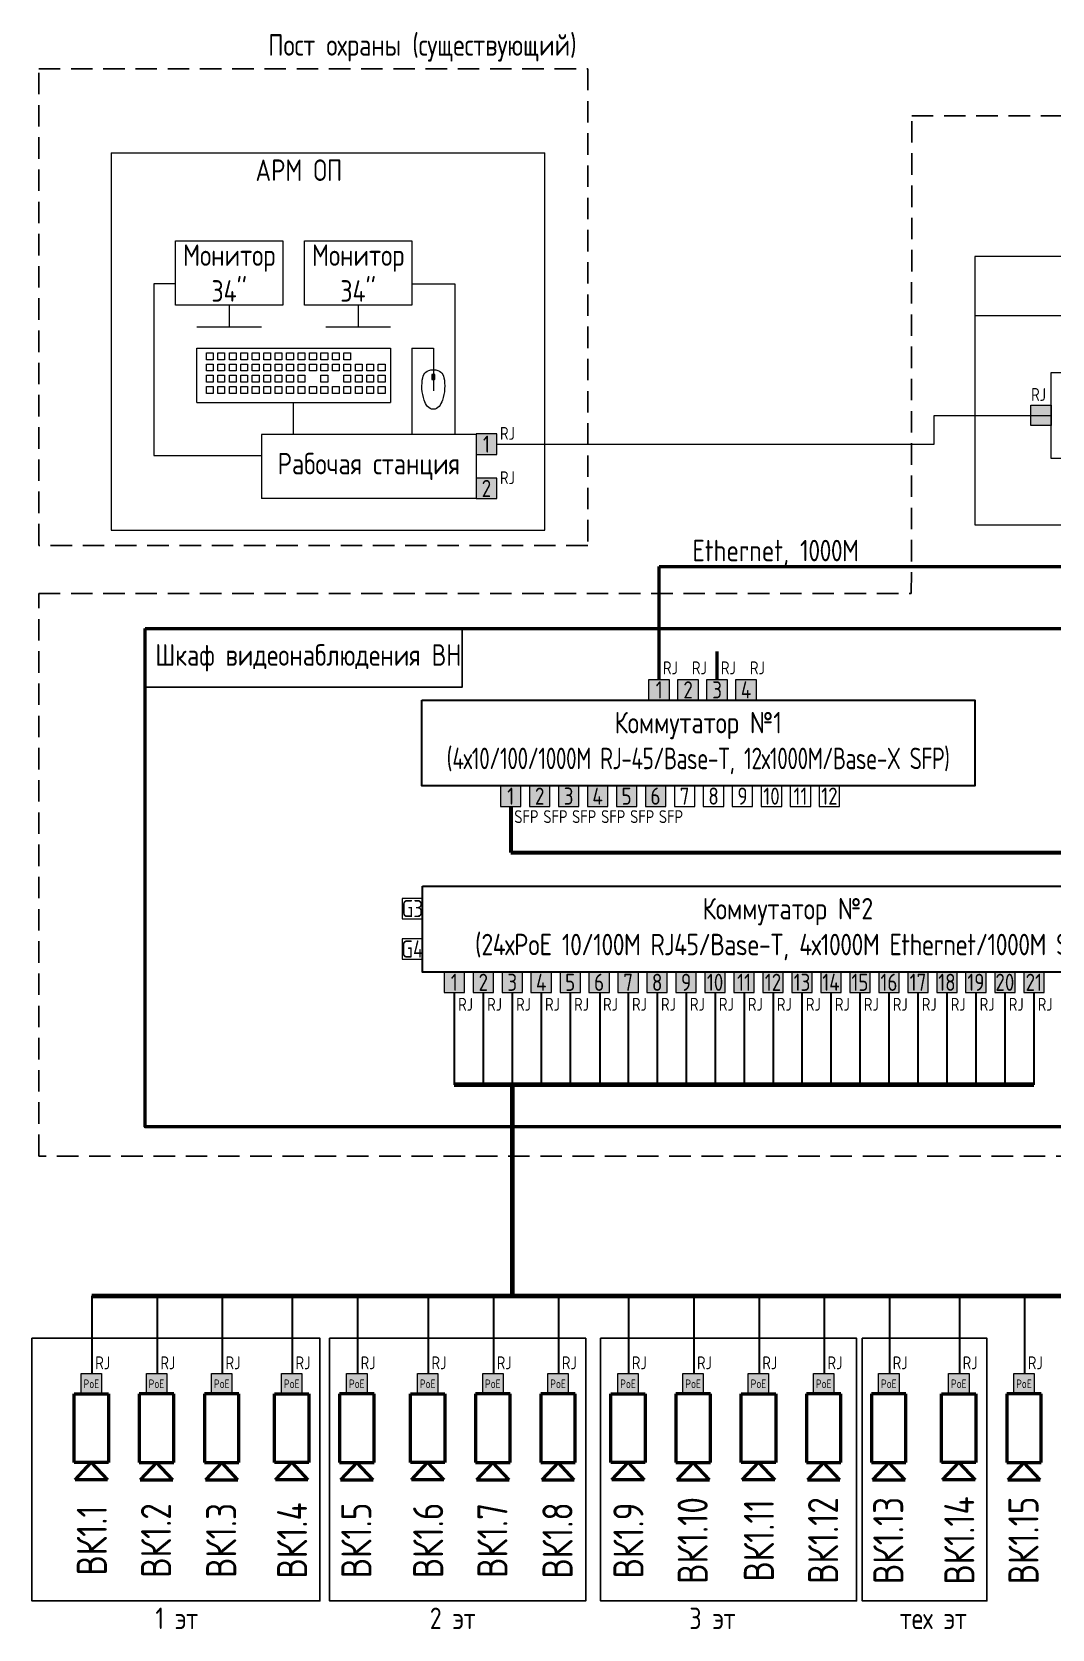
# Model space of a CAD drawing. Header units: millimetres. Extents: x -174154 to -170572, y -111302 to -109817.
# Drawn here: x -170931 to -170812.3, y -110002.4 to -109816.5 of the extents above; entities that cross this region are included whole.
import ezdxf

# ---------------------------------------------------------------- set-up
doc = ezdxf.new("R2010")
doc.units = ezdxf.units.MM
doc.linetypes.add('DASHED2', pattern=[0.375, 0.25, -0.125])
doc.layers.get('Defpoints').update_dxf_attribs({"color": 70})
doc.layers.add('PDF _ПС', color=1, linetype='Continuous')
doc.layers.add('ЩСН', color=7, linetype='Continuous')
doc.styles.add('GOST - A', font='GOST_A.TTF')
doc.styles.add('Gost A 2.5', font='GOST_A.TTF', dxfattribs={"height": 2.5})
doc.styles.add('GOST type A', font='GOST_A.TTF')

# ---------------------------------------------------------------- blocks, each defined once
blk = doc.blocks.new('A$C36023687')
at = {"lineweight": 50}
for p, q in [((8, 2), (0, 2)), ((0, 2), (0, -2)), ((8, -2), (8, 2)), ((10, 1.89), (8, 0)), ((10, -1.89), (10, 1.89)), ((8, 0), (10, -1.89)), ((0, -2), (8, -2))]:
    blk.add_line(p, q, dxfattribs=at)

msp = doc.modelspace()

# ---------------------------------------------------------------- hatches: boundary and pattern name
at = {"layer": 'ЩСН', "lineweight": 0}
h = msp.add_hatch(color=256, dxfattribs=at)
edge = h.paths.add_edge_path()
edge.add_spline(control_points=[(-170884.13, -109856.45), (-170884.13, -109856.58), (-170884.14, -109856.72), (-170884.14, -109856.85), (-170884.14, -109856.85), (-170884.14, -109856.87), (-170884.14, -109856.89), (-170884.14, -109856.9), (-170884.14, -109856.9), (-170884.15, -109856.91), (-170884.16, -109856.93), (-170884.17, -109856.93), (-170884.17, -109856.93), (-170884.17, -109856.94), (-170884.18, -109856.94), (-170884.18, -109856.94)], knot_values=[0, 0, 0, 0, 0.0625, 0.0625, 0.0625, 0.0626, 0.125, 0.125, 0.125, 0.1251, 0.1875, 0.1875, 0.1875, 0.1876, 1, 1, 1, 1], degree=3, periodic=0)
edge.add_line((-170884.18, -109856.94), (-170884.21, -109856.94))
edge.add_line((-170884.21, -109856.94), (-170884.26, -109856.94))
edge.add_line((-170884.26, -109856.94), (-170884.36, -109856.94))
edge.add_spline(control_points=[(-170884.36, -109856.94), (-170884.39, -109856.94), (-170884.42, -109856.92), (-170884.42, -109856.89), (-170884.42, -109856.89), (-170884.42, -109856.75), (-170884.41, -109856.62), (-170884.41, -109856.48), (-170884.41, -109856.48), (-170884.41, -109856.46), (-170884.41, -109856.45), (-170884.41, -109856.43), (-170884.41, -109856.43), (-170884.4, -109856.42), (-170884.39, -109856.41), (-170884.38, -109856.4), (-170884.38, -109856.4), (-170884.38, -109856.4), (-170884.37, -109856.39), (-170884.36, -109856.39)], knot_values=[0, 0, 0, 0, 0.05, 0.05, 0.05, 0.0501, 0.1, 0.1, 0.1, 0.1001, 0.15, 0.15, 0.15, 0.1501, 0.2, 0.2, 0.2, 0.2001, 1, 1, 1, 1], degree=3, periodic=0)
edge.add_line((-170884.36, -109856.39), (-170884.34, -109856.39))
edge.add_spline(control_points=[(-170884.34, -109856.39), (-170884.32, -109856.39), (-170884.31, -109856.39), (-170884.29, -109856.39)], knot_values=[0, 0, 0, 0, 1, 1, 1, 1], degree=3, periodic=0)
edge.add_line((-170884.29, -109856.39), (-170884.19, -109856.39))
edge.add_spline(control_points=[(-170884.19, -109856.39), (-170884.15, -109856.38), (-170884.13, -109856.42), (-170884.13, -109856.45)], knot_values=[0, 0, 0, 0, 1, 1, 1, 1], degree=3, periodic=0)
edge = h.paths.add_edge_path()
edge.add_spline(control_points=[(-170884.12, -109856.45), (-170884.12, -109856.41), (-170884.15, -109856.38), (-170884.19, -109856.38)], knot_values=[0, 0, 0, 0, 1, 1, 1, 1], degree=3, periodic=0)
edge.add_line((-170884.19, -109856.38), (-170884.29, -109856.37))
edge.add_spline(control_points=[(-170884.29, -109856.37), (-170884.31, -109856.37), (-170884.32, -109856.37), (-170884.34, -109856.37), (-170884.34, -109856.37), (-170884.35, -109856.37), (-170884.36, -109856.37), (-170884.37, -109856.37), (-170884.37, -109856.37), (-170884.38, -109856.37), (-170884.39, -109856.37), (-170884.4, -109856.38), (-170884.4, -109856.38), (-170884.41, -109856.39), (-170884.42, -109856.41), (-170884.43, -109856.43), (-170884.43, -109856.43), (-170884.43, -109856.45), (-170884.43, -109856.46), (-170884.43, -109856.48), (-170884.43, -109856.48), (-170884.43, -109856.62), (-170884.42, -109856.75), (-170884.43, -109856.89), (-170884.43, -109856.89), (-170884.43, -109856.9), (-170884.43, -109856.93), (-170884.41, -109856.94), (-170884.41, -109856.94), (-170884.4, -109856.96), (-170884.38, -109856.96), (-170884.36, -109856.96)], knot_values=[0, 0, 0, 0, 0.03125, 0.03125, 0.03125, 0.03135, 0.0625, 0.0625, 0.0625, 0.0626, 0.09375, 0.09375, 0.09375, 0.09385, 0.125, 0.125, 0.125, 0.1251, 0.15625, 0.15625, 0.15625, 0.15635, 0.1875, 0.1875, 0.1875, 0.1876, 0.21875, 0.21875, 0.21875, 0.21885, 1, 1, 1, 1], degree=3, periodic=0)
edge.add_line((-170884.36, -109856.96), (-170884.26, -109856.97))
edge.add_line((-170884.26, -109856.97), (-170884.21, -109856.97))
edge.add_line((-170884.21, -109856.97), (-170884.18, -109856.97))
edge.add_spline(control_points=[(-170884.18, -109856.97), (-170884.17, -109856.97), (-170884.16, -109856.96), (-170884.15, -109856.96), (-170884.15, -109856.96), (-170884.13, -109856.95), (-170884.12, -109856.93), (-170884.12, -109856.91), (-170884.12, -109856.91), (-170884.11, -109856.89), (-170884.12, -109856.87), (-170884.12, -109856.86), (-170884.12, -109856.86), (-170884.11, -109856.72), (-170884.13, -109856.58), (-170884.12, -109856.45)], knot_values=[0, 0, 0, 0, 0.0625, 0.0625, 0.0625, 0.0626, 0.125, 0.125, 0.125, 0.1251, 0.1875, 0.1875, 0.1875, 0.1876, 1, 1, 1, 1], degree=3, periodic=0)
msp.add_hatch(color=3, dxfattribs=at).paths.add_polyline_path([(-170812.38, -109862.34), (-170814.75, -109862.34), (-170814.75, -109859.97), (-170812.38, -109859.97)])
at = {"layer": 'ЩСН', "linetype": 'Continuous', "lineweight": 0}
for points in [[(-170876.9, -109863.31), (-170879.27, -109863.31), (-170879.27, -109865.68), (-170876.9, -109865.68)], [(-170876.9, -109868.46), (-170879.27, -109868.46), (-170879.27, -109870.83), (-170876.9, -109870.83)]]:
    msp.add_hatch(color=3, dxfattribs=at).paths.add_polyline_path(points)
at = {"layer": 'ЩСН', "linetype": 'Continuous', "lineweight": 20}
for points in [[(-170856.82, -109894.28), (-170859.19, -109894.28), (-170859.19, -109891.9), (-170856.82, -109891.9)], [(-170853.45, -109894.28), (-170855.82, -109894.28), (-170855.82, -109891.9), (-170853.45, -109891.9)], [(-170850.07, -109894.28), (-170852.45, -109894.28), (-170852.45, -109891.9), (-170850.07, -109891.9)], [(-170846.7, -109894.28), (-170849.07, -109894.28), (-170849.07, -109891.9), (-170846.7, -109891.9)], [(-170880.65, -109925.94), (-170883.02, -109925.94), (-170883.02, -109928.31), (-170880.65, -109928.31)], [(-170877.28, -109925.94), (-170879.65, -109925.94), (-170879.65, -109928.31), (-170877.28, -109928.31)], [(-170873.91, -109925.94), (-170876.28, -109925.94), (-170876.28, -109928.31), (-170873.91, -109928.31)], [(-170870.53, -109925.94), (-170872.91, -109925.94), (-170872.91, -109928.31), (-170870.53, -109928.31)], [(-170867.16, -109925.94), (-170869.53, -109925.94), (-170869.53, -109928.31), (-170867.16, -109928.31)], [(-170863.79, -109925.94), (-170866.16, -109925.94), (-170866.16, -109928.31), (-170863.79, -109928.31)], [(-170860.42, -109925.94), (-170862.79, -109925.94), (-170862.79, -109928.31), (-170860.42, -109928.31)], [(-170857.05, -109925.94), (-170859.42, -109925.94), (-170859.42, -109928.31), (-170857.05, -109928.31)], [(-170853.68, -109925.94), (-170856.05, -109925.94), (-170856.05, -109928.31), (-170853.68, -109928.31)], [(-170850.31, -109925.94), (-170852.68, -109925.94), (-170852.68, -109928.31), (-170850.31, -109928.31)], [(-170846.94, -109925.94), (-170849.31, -109925.94), (-170849.31, -109928.31), (-170846.94, -109928.31)], [(-170843.56, -109925.94), (-170845.94, -109925.94), (-170845.94, -109928.31), (-170843.56, -109928.31)], [(-170840.19, -109925.94), (-170842.56, -109925.94), (-170842.56, -109928.31), (-170840.19, -109928.31)], [(-170836.82, -109925.94), (-170839.19, -109925.94), (-170839.19, -109928.31), (-170836.82, -109928.31)], [(-170833.45, -109925.94), (-170835.82, -109925.94), (-170835.82, -109928.31), (-170833.45, -109928.31)], [(-170830.08, -109925.94), (-170832.45, -109925.94), (-170832.45, -109928.31), (-170830.08, -109928.31)], [(-170826.71, -109925.94), (-170829.08, -109925.94), (-170829.08, -109928.31), (-170826.71, -109928.31)], [(-170823.34, -109925.94), (-170825.71, -109925.94), (-170825.71, -109928.31), (-170823.34, -109928.31)], [(-170819.96, -109925.94), (-170822.34, -109925.94), (-170822.34, -109928.31), (-170819.96, -109928.31)], [(-170816.59, -109925.94), (-170818.96, -109925.94), (-170818.96, -109928.31), (-170816.59, -109928.31)], [(-170813.22, -109925.94), (-170815.59, -109925.94), (-170815.59, -109928.31), (-170813.22, -109928.31)], [(-170922.87, -109975.04), (-170925.24, -109975.04), (-170925.24, -109972.67), (-170922.87, -109972.67)], [(-170915.29, -109975.04), (-170917.66, -109975.04), (-170917.66, -109972.67), (-170915.29, -109972.67)], [(-170907.71, -109975.04), (-170910.08, -109975.04), (-170910.08, -109972.67), (-170907.71, -109972.67)], [(-170899.57, -109975.04), (-170901.94, -109975.04), (-170901.94, -109972.67), (-170899.57, -109972.67)], [(-170891.98, -109975.04), (-170894.36, -109975.04), (-170894.36, -109972.67), (-170891.98, -109972.67)], [(-170883.74, -109975.04), (-170886.12, -109975.04), (-170886.12, -109972.67), (-170883.74, -109972.67)], [(-170876.16, -109975.04), (-170878.53, -109975.04), (-170878.53, -109972.67), (-170876.16, -109972.67)], [(-170868.58, -109975.04), (-170870.95, -109975.04), (-170870.95, -109972.67), (-170868.58, -109972.67)], [(-170860.44, -109975.04), (-170862.81, -109975.04), (-170862.81, -109972.67), (-170860.44, -109972.67)], [(-170852.86, -109975.04), (-170855.23, -109975.04), (-170855.23, -109972.67), (-170852.86, -109972.67)], [(-170845.26, -109975.04), (-170847.63, -109975.04), (-170847.63, -109972.67), (-170845.26, -109972.67)], [(-170837.68, -109975.04), (-170840.05, -109975.04), (-170840.05, -109972.67), (-170837.68, -109972.67)], [(-170830.09, -109975.04), (-170832.46, -109975.04), (-170832.46, -109972.67), (-170830.09, -109972.67)], [(-170821.95, -109975.04), (-170824.32, -109975.04), (-170824.32, -109972.67), (-170821.95, -109972.67)], [(-170814.37, -109975.04), (-170816.74, -109975.04), (-170816.74, -109972.67), (-170814.37, -109972.67)]]:
    msp.add_hatch(color=3, dxfattribs=at).paths.add_polyline_path(points)
at = {"layer": 'ЩСН', "linetype": 'Continuous', "lineweight": 20, "true_color": 0xff8000}
for points in [[(-170874.09, -109904.28), (-170876.46, -109904.28), (-170876.46, -109906.65), (-170874.09, -109906.65)], [(-170870.72, -109904.28), (-170873.09, -109904.28), (-170873.09, -109906.65), (-170870.72, -109906.65)], [(-170867.34, -109904.28), (-170869.72, -109904.28), (-170869.72, -109906.65), (-170867.34, -109906.65)], [(-170863.97, -109904.28), (-170866.34, -109904.28), (-170866.34, -109906.65), (-170863.97, -109906.65)], [(-170860.6, -109904.28), (-170862.97, -109904.28), (-170862.97, -109906.65), (-170860.6, -109906.65)], [(-170857.23, -109904.28), (-170859.6, -109904.28), (-170859.6, -109906.65), (-170857.23, -109906.65)]]:
    msp.add_hatch(color=30, dxfattribs=at).paths.add_polyline_path(points)

# ---------------------------------------------------------------- linework, layer by layer
at = {"layer": 'Defpoints', "ltscale": 20}
for points in [[(-170930.97, -109968.56), (-170897.46, -109968.56), (-170897.46, -109999.14), (-170930.97, -109999.14)], [(-170896.34, -109968.56), (-170866.54, -109968.56), (-170866.54, -109999.14), (-170896.34, -109999.14)], [(-170864.82, -109968.56), (-170835.02, -109968.56), (-170835.02, -109999.14), (-170864.82, -109999.14)], [(-170834.37, -109968.56), (-170819.86, -109968.56), (-170819.86, -109999.14), (-170834.37, -109999.14)]]:
    msp.add_lwpolyline(points, close=True, dxfattribs=at)
at = {"layer": 'PDF _ПС', "color": 5, "linetype": 'DASHED2', "lineweight": 25, "ltscale": 10}
for points in [[(-170930.17, -109820.81), (-170866.3, -109820.81), (-170866.3, -109876.27), (-170930.17, -109876.27)], [(-170828.6, -109826.28), (-170760.57, -109826.28), (-170760.57, -109947.35), (-170930.17, -109947.35), (-170930.17, -109881.89), (-170828.66, -109881.89)]]:
    msp.add_lwpolyline(points, close=True, dxfattribs=at)
at = {"layer": 'ЩСН', "linetype": 'ByBlock', "lineweight": 0}
for p, q in [((-170921.77, -109830.6), (-170921.77, -109874.49)), ((-170921.77, -109830.6), (-170871.31, -109830.6)), ((-170871.31, -109874.49), (-170871.31, -109830.6)), ((-170921.77, -109874.49), (-170871.31, -109874.49))]:
    msp.add_line(p, q, dxfattribs=at)
at = {"layer": 'ЩСН', "lineweight": 0}
for p, q in [((-170914.27, -109840.83), (-170901.77, -109840.83)), ((-170914.27, -109848.33), (-170914.27, -109840.83)), ((-170901.77, -109840.83), (-170901.77, -109848.33)), ((-170899.27, -109840.83), (-170886.77, -109840.83)), ((-170899.27, -109848.33), (-170899.27, -109840.83)), ((-170886.77, -109840.83), (-170886.77, -109848.33)), ((-170901.77, -109848.33), (-170914.27, -109848.33)), ((-170908.02, -109848.33), (-170908.02, -109850.83)), ((-170886.77, -109848.33), (-170899.27, -109848.33)), ((-170893.02, -109848.33), (-170893.02, -109850.83)), ((-170911.77, -109850.83), (-170904.27, -109850.83)), ((-170896.77, -109850.83), (-170889.27, -109850.83)), ((-170911.77, -109859.65), (-170911.77, -109853.33)), ((-170911.77, -109853.33), (-170889.27, -109853.33)), ((-170910.67, -109853.87), (-170909.88, -109853.87)), ((-170910.67, -109854.66), (-170910.67, -109853.87)), ((-170909.88, -109854.66), (-170910.67, -109854.66)), ((-170910.67, -109855.17), (-170909.88, -109855.17)), ((-170910.67, -109855.96), (-170910.67, -109855.17)), ((-170909.88, -109853.87), (-170909.88, -109854.66)), ((-170909.88, -109855.17), (-170909.88, -109855.96)), ((-170909.34, -109853.87), (-170908.55, -109853.87)), ((-170909.34, -109854.66), (-170909.34, -109853.87)), ((-170908.55, -109854.66), (-170909.34, -109854.66)), ((-170909.34, -109855.17), (-170908.55, -109855.17)), ((-170909.34, -109855.96), (-170909.34, -109855.17)), ((-170908.55, -109853.87), (-170908.55, -109854.66)), ((-170908.55, -109855.17), (-170908.55, -109855.96)), ((-170908, -109853.87), (-170907.21, -109853.87)), ((-170908, -109854.66), (-170908, -109853.87)), ((-170907.21, -109854.66), (-170908, -109854.66)), ((-170908, -109855.17), (-170907.21, -109855.17)), ((-170908, -109855.96), (-170908, -109855.17)), ((-170907.21, -109853.87), (-170907.21, -109854.66)), ((-170907.21, -109855.17), (-170907.21, -109855.96)), ((-170906.67, -109853.87), (-170905.88, -109853.87)), ((-170906.67, -109854.66), (-170906.67, -109853.87)), ((-170905.88, -109854.66), (-170906.67, -109854.66)), ((-170906.67, -109855.17), (-170905.88, -109855.17)), ((-170906.67, -109855.96), (-170906.67, -109855.17)), ((-170905.88, -109853.87), (-170905.88, -109854.66)), ((-170905.88, -109855.17), (-170905.88, -109855.96)), ((-170905.34, -109853.87), (-170904.55, -109853.87)), ((-170905.34, -109854.66), (-170905.34, -109853.87)), ((-170904.55, -109854.66), (-170905.34, -109854.66)), ((-170905.34, -109855.17), (-170904.55, -109855.17)), ((-170905.34, -109855.96), (-170905.34, -109855.17)), ((-170904.55, -109853.87), (-170904.55, -109854.66)), ((-170904.55, -109855.17), (-170904.55, -109855.96)), ((-170904, -109853.87), (-170903.21, -109853.87)), ((-170904, -109854.66), (-170904, -109853.87)), ((-170903.21, -109854.66), (-170904, -109854.66)), ((-170904, -109855.17), (-170903.21, -109855.17)), ((-170904, -109855.96), (-170904, -109855.17)), ((-170903.21, -109853.87), (-170903.21, -109854.66)), ((-170903.21, -109855.17), (-170903.21, -109855.96)), ((-170902.67, -109853.87), (-170901.88, -109853.87)), ((-170902.67, -109854.66), (-170902.67, -109853.87)), ((-170901.88, -109854.66), (-170902.67, -109854.66)), ((-170902.67, -109855.17), (-170901.88, -109855.17)), ((-170902.67, -109855.96), (-170902.67, -109855.17)), ((-170901.88, -109853.87), (-170901.88, -109854.66)), ((-170901.88, -109855.17), (-170901.88, -109855.96)), ((-170901.34, -109853.87), (-170900.55, -109853.87)), ((-170901.34, -109854.66), (-170901.34, -109853.87)), ((-170900.55, -109854.66), (-170901.34, -109854.66)), ((-170901.34, -109855.17), (-170900.55, -109855.17)), ((-170901.34, -109855.96), (-170901.34, -109855.17)), ((-170900.55, -109853.87), (-170900.55, -109854.66)), ((-170900.55, -109855.17), (-170900.55, -109855.96)), ((-170900.01, -109853.87), (-170899.22, -109853.87)), ((-170900.01, -109854.66), (-170900.01, -109853.87)), ((-170899.22, -109854.66), (-170900.01, -109854.66)), ((-170900.01, -109855.17), (-170899.22, -109855.17)), ((-170900.01, -109855.96), (-170900.01, -109855.17)), ((-170899.22, -109853.87), (-170899.22, -109854.66)), ((-170899.22, -109855.17), (-170899.22, -109855.96)), ((-170898.67, -109853.87), (-170897.88, -109853.87)), ((-170898.67, -109854.66), (-170898.67, -109853.87)), ((-170897.88, -109854.66), (-170898.67, -109854.66)), ((-170898.67, -109855.17), (-170897.88, -109855.17)), ((-170898.67, -109855.96), (-170898.67, -109855.17)), ((-170897.88, -109853.87), (-170897.88, -109854.66)), ((-170897.88, -109855.17), (-170897.88, -109855.96)), ((-170897.34, -109853.87), (-170896.55, -109853.87)), ((-170897.34, -109854.66), (-170897.34, -109853.87)), ((-170896.55, -109854.66), (-170897.34, -109854.66)), ((-170897.34, -109855.17), (-170896.55, -109855.17)), ((-170897.34, -109855.96), (-170897.34, -109855.17)), ((-170896.55, -109853.87), (-170896.55, -109854.66)), ((-170896.55, -109855.17), (-170896.55, -109855.96)), ((-170896.01, -109853.87), (-170895.22, -109853.87)), ((-170896.01, -109854.66), (-170896.01, -109853.87)), ((-170895.22, -109854.66), (-170896.01, -109854.66)), ((-170896.01, -109855.17), (-170895.22, -109855.17)), ((-170896.01, -109855.96), (-170896.01, -109855.17)), ((-170895.22, -109853.87), (-170895.22, -109854.66)), ((-170895.22, -109855.17), (-170895.22, -109855.96)), ((-170894.68, -109853.87), (-170893.89, -109853.87)), ((-170894.68, -109854.66), (-170894.68, -109853.87)), ((-170893.89, -109854.66), (-170894.68, -109854.66)), ((-170894.68, -109855.17), (-170893.89, -109855.17)), ((-170894.68, -109855.96), (-170894.68, -109855.17)), ((-170893.89, -109853.87), (-170893.89, -109854.66)), ((-170893.89, -109855.17), (-170893.89, -109855.96)), ((-170893.34, -109855.17), (-170892.55, -109855.17)), ((-170893.34, -109855.96), (-170893.34, -109855.17)), ((-170892.55, -109855.17), (-170892.55, -109855.96)), ((-170892.01, -109855.17), (-170891.22, -109855.17)), ((-170892.01, -109855.96), (-170892.01, -109855.17)), ((-170891.22, -109855.17), (-170891.22, -109855.96)), ((-170890.68, -109855.17), (-170889.89, -109855.17)), ((-170890.68, -109855.96), (-170890.68, -109855.17)), ((-170889.89, -109855.17), (-170889.89, -109855.96)), ((-170889.27, -109853.33), (-170889.27, -109859.65)), ((-170909.88, -109855.96), (-170910.67, -109855.96)), ((-170910.67, -109856.48), (-170909.88, -109856.48)), ((-170910.67, -109857.27), (-170910.67, -109856.48)), ((-170909.88, -109856.48), (-170909.88, -109857.27)), ((-170908.55, -109855.96), (-170909.34, -109855.96)), ((-170909.34, -109856.48), (-170908.55, -109856.48)), ((-170909.34, -109857.27), (-170909.34, -109856.48)), ((-170908.55, -109856.48), (-170908.55, -109857.27)), ((-170907.21, -109855.96), (-170908, -109855.96)), ((-170908, -109856.48), (-170907.21, -109856.48)), ((-170908, -109857.27), (-170908, -109856.48)), ((-170907.21, -109856.48), (-170907.21, -109857.27)), ((-170905.88, -109855.96), (-170906.67, -109855.96)), ((-170906.67, -109856.48), (-170905.88, -109856.48)), ((-170906.67, -109857.27), (-170906.67, -109856.48)), ((-170905.88, -109856.48), (-170905.88, -109857.27)), ((-170904.55, -109855.96), (-170905.34, -109855.96)), ((-170905.34, -109856.48), (-170904.55, -109856.48)), ((-170905.34, -109857.27), (-170905.34, -109856.48)), ((-170904.55, -109856.48), (-170904.55, -109857.27)), ((-170903.21, -109855.96), (-170904, -109855.96)), ((-170904, -109856.48), (-170903.21, -109856.48)), ((-170904, -109857.27), (-170904, -109856.48)), ((-170903.21, -109856.48), (-170903.21, -109857.27)), ((-170901.88, -109855.96), (-170902.67, -109855.96)), ((-170902.67, -109856.48), (-170901.88, -109856.48)), ((-170902.67, -109857.27), (-170902.67, -109856.48)), ((-170901.88, -109856.48), (-170901.88, -109857.27)), ((-170900.55, -109855.96), (-170901.34, -109855.96)), ((-170901.34, -109856.48), (-170900.55, -109856.48)), ((-170901.34, -109857.27), (-170901.34, -109856.48)), ((-170900.55, -109856.48), (-170900.55, -109857.27)), ((-170899.22, -109855.96), (-170900.01, -109855.96)), ((-170900.01, -109856.48), (-170899.22, -109856.48)), ((-170900.01, -109857.27), (-170900.01, -109856.48)), ((-170899.22, -109856.48), (-170899.22, -109857.27)), ((-170897.88, -109855.96), (-170898.67, -109855.96)), ((-170896.55, -109855.96), (-170897.34, -109855.96)), ((-170897.34, -109856.48), (-170896.55, -109856.48)), ((-170897.34, -109857.27), (-170897.34, -109856.48)), ((-170896.55, -109856.48), (-170896.55, -109857.27)), ((-170895.22, -109855.96), (-170896.01, -109855.96)), ((-170893.89, -109855.96), (-170894.68, -109855.96)), ((-170894.68, -109856.48), (-170893.89, -109856.48)), ((-170894.68, -109857.27), (-170894.68, -109856.48)), ((-170893.89, -109856.48), (-170893.89, -109857.27)), ((-170892.55, -109855.96), (-170893.34, -109855.96)), ((-170893.34, -109856.48), (-170892.55, -109856.48)), ((-170893.34, -109857.27), (-170893.34, -109856.48)), ((-170892.55, -109856.48), (-170892.55, -109857.27)), ((-170891.22, -109855.96), (-170892.01, -109855.96)), ((-170892.01, -109856.48), (-170891.22, -109856.48)), ((-170892.01, -109857.27), (-170892.01, -109856.48)), ((-170891.22, -109856.48), (-170891.22, -109857.27)), ((-170889.89, -109855.96), (-170890.68, -109855.96)), ((-170890.68, -109856.48), (-170889.89, -109856.48)), ((-170890.68, -109857.27), (-170890.68, -109856.48)), ((-170889.89, -109856.48), (-170889.89, -109857.27)), ((-170884.45, -109856.45), (-170884.46, -109856.9)), ((-170884.39, -109856.97), (-170884.29, -109856.97)), ((-170884.16, -109856.38), (-170884.38, -109856.38)), ((-170884.34, -109856.95), (-170884.34, -109856.38)), ((-170884.29, -109856.97), (-170884.17, -109856.97)), ((-170884.27, -109855.83), (-170884.27, -109858.3)), ((-170884.2, -109856.95), (-170884.2, -109856.38)), ((-170884.1, -109856.91), (-170884.09, -109856.45)), ((-170909.88, -109857.27), (-170910.67, -109857.27)), ((-170910.67, -109857.79), (-170909.88, -109857.79)), ((-170910.67, -109858.58), (-170910.67, -109857.79)), ((-170909.88, -109858.58), (-170910.67, -109858.58)), ((-170909.88, -109857.79), (-170909.88, -109858.58)), ((-170908.55, -109857.27), (-170909.34, -109857.27)), ((-170909.34, -109857.79), (-170908.55, -109857.79)), ((-170909.34, -109858.58), (-170909.34, -109857.79)), ((-170908.55, -109858.58), (-170909.34, -109858.58)), ((-170908.55, -109857.79), (-170908.55, -109858.58)), ((-170907.21, -109857.27), (-170908, -109857.27)), ((-170908, -109857.79), (-170907.21, -109857.79)), ((-170908, -109858.58), (-170908, -109857.79)), ((-170907.21, -109858.58), (-170908, -109858.58)), ((-170907.21, -109857.79), (-170907.21, -109858.58)), ((-170905.88, -109857.27), (-170906.67, -109857.27)), ((-170906.67, -109857.79), (-170905.88, -109857.79)), ((-170906.67, -109858.58), (-170906.67, -109857.79)), ((-170905.88, -109858.58), (-170906.67, -109858.58)), ((-170905.88, -109857.79), (-170905.88, -109858.58)), ((-170904.55, -109857.27), (-170905.34, -109857.27)), ((-170905.34, -109857.79), (-170904.55, -109857.79)), ((-170905.34, -109858.58), (-170905.34, -109857.79)), ((-170904.55, -109858.58), (-170905.34, -109858.58)), ((-170904.55, -109857.79), (-170904.55, -109858.58)), ((-170903.21, -109857.27), (-170904, -109857.27)), ((-170904, -109857.79), (-170903.21, -109857.79)), ((-170904, -109858.58), (-170904, -109857.79)), ((-170903.21, -109858.58), (-170904, -109858.58)), ((-170903.21, -109857.79), (-170903.21, -109858.58)), ((-170901.88, -109857.27), (-170902.67, -109857.27)), ((-170902.67, -109857.79), (-170901.88, -109857.79)), ((-170902.67, -109858.58), (-170902.67, -109857.79)), ((-170901.88, -109858.58), (-170902.67, -109858.58)), ((-170901.88, -109857.79), (-170901.88, -109858.58)), ((-170900.55, -109857.27), (-170901.34, -109857.27)), ((-170901.34, -109857.79), (-170900.55, -109857.79)), ((-170901.34, -109858.58), (-170901.34, -109857.79)), ((-170900.55, -109858.58), (-170901.34, -109858.58)), ((-170900.55, -109857.79), (-170900.55, -109858.58)), ((-170899.22, -109857.27), (-170900.01, -109857.27)), ((-170900.01, -109857.79), (-170899.22, -109857.79)), ((-170900.01, -109858.58), (-170900.01, -109857.79)), ((-170899.22, -109858.58), (-170900.01, -109858.58)), ((-170899.22, -109857.79), (-170899.22, -109858.58)), ((-170898.67, -109857.79), (-170897.88, -109857.79)), ((-170898.67, -109858.58), (-170898.67, -109857.79)), ((-170897.88, -109858.58), (-170898.67, -109858.58)), ((-170897.88, -109857.79), (-170897.88, -109858.58)), ((-170896.55, -109857.27), (-170897.34, -109857.27)), ((-170897.34, -109857.79), (-170896.55, -109857.79)), ((-170897.34, -109858.58), (-170897.34, -109857.79)), ((-170896.55, -109858.58), (-170897.34, -109858.58)), ((-170896.55, -109857.79), (-170896.55, -109858.58)), ((-170896.01, -109857.79), (-170895.22, -109857.79)), ((-170896.01, -109858.58), (-170896.01, -109857.79)), ((-170895.22, -109858.58), (-170896.01, -109858.58)), ((-170895.22, -109857.79), (-170895.22, -109858.58)), ((-170893.89, -109857.27), (-170894.68, -109857.27)), ((-170894.68, -109857.79), (-170893.89, -109857.79)), ((-170894.68, -109858.58), (-170894.68, -109857.79)), ((-170893.89, -109858.58), (-170894.68, -109858.58)), ((-170893.89, -109857.79), (-170893.89, -109858.58)), ((-170892.55, -109857.27), (-170893.34, -109857.27)), ((-170893.34, -109857.79), (-170892.55, -109857.79)), ((-170893.34, -109858.58), (-170893.34, -109857.79)), ((-170892.55, -109858.58), (-170893.34, -109858.58)), ((-170892.55, -109857.79), (-170892.55, -109858.58)), ((-170891.22, -109857.27), (-170892.01, -109857.27)), ((-170892.01, -109857.79), (-170891.22, -109857.79)), ((-170892.01, -109858.58), (-170892.01, -109857.79)), ((-170891.22, -109858.58), (-170892.01, -109858.58)), ((-170891.22, -109857.79), (-170891.22, -109858.58)), ((-170889.89, -109857.27), (-170890.68, -109857.27)), ((-170890.68, -109857.79), (-170889.89, -109857.79)), ((-170890.68, -109858.58), (-170890.68, -109857.79)), ((-170889.89, -109858.58), (-170890.68, -109858.58)), ((-170889.89, -109857.79), (-170889.89, -109858.58)), ((-170911.77, -109859.65), (-170889.27, -109859.65)), ((-170879.27, -109863.35), (-170904.27, -109863.35)), ((-170904.27, -109863.35), (-170904.27, -109870.83)), ((-170879.27, -109863.35), (-170879.27, -109870.83)), ((-170879.27, -109870.83), (-170904.27, -109870.83))]:
    msp.add_line(p, q, dxfattribs=at)
at = {"layer": 'ЩСН', "color": 0, "linetype": 'Continuous', "lineweight": 0}
for p, q in [((-170914.27, -109845.83), (-170916.77, -109845.83)), ((-170916.77, -109845.83), (-170916.77, -109865.83)), ((-170886.77, -109845.83), (-170881.77, -109845.83)), ((-170881.77, -109845.83), (-170881.77, -109863.35)), ((-170886.77, -109853.33), (-170886.77, -109863.35)), ((-170886.77, -109853.33), (-170884.27, -109853.33)), ((-170884.27, -109853.33), (-170884.27, -109855.83)), ((-170900.52, -109863.35), (-170900.52, -109859.65)), ((-170916.77, -109865.83), (-170904.27, -109865.83))]:
    msp.add_line(p, q, dxfattribs=at)
at = {"layer": 'ЩСН', "color": 3, "lineweight": 0}
for p, q in [((-170826.02, -109861.15), (-170812.38, -109861.15)), ((-170826.02, -109864.49), (-170826.02, -109861.15)), ((-170876.9, -109864.49), (-170826.02, -109864.49))]:
    msp.add_line(p, q, dxfattribs=at)
at = {"layer": 'ЩСН', "color": 3, "linetype": 'Continuous', "lineweight": 50}
for p, q in [((-170858, -109891.9), (-170858, -109878.72)), ((-170858, -109878.72), (-170798.63, -109878.72)), ((-170851.26, -109891.9), (-170851.26, -109888.63))]:
    msp.add_line(p, q, dxfattribs=at)
at = {"layer": 'ЩСН', "color": 30, "linetype": 'Continuous', "lineweight": 60, "true_color": 0xff8000}
msp.add_line((-170875.27, -109906.65), (-170875.27, -109912.02), dxfattribs=at)
at = {"layer": 'ЩСН', "color": 3, "linetype": 'Continuous', "lineweight": 30}
for p, q in [((-170881.83, -109928.31), (-170881.83, -109939.05)), ((-170878.46, -109928.31), (-170878.46, -109939.05)), ((-170875.09, -109928.31), (-170875.09, -109939.05)), ((-170871.72, -109928.31), (-170871.72, -109939.05)), ((-170868.35, -109928.31), (-170868.35, -109939.05)), ((-170864.91, -109928.31), (-170864.91, -109939.05)), ((-170861.61, -109928.31), (-170861.61, -109939.05)), ((-170858.23, -109928.31), (-170858.23, -109939.05)), ((-170854.86, -109928.31), (-170854.86, -109939.05)), ((-170851.49, -109928.31), (-170851.49, -109939.05)), ((-170848.12, -109928.31), (-170848.12, -109939.05)), ((-170844.75, -109928.31), (-170844.75, -109939.05)), ((-170841.38, -109928.31), (-170841.38, -109939.05)), ((-170838.01, -109928.31), (-170838.01, -109939.05)), ((-170834.64, -109928.31), (-170834.64, -109939.05)), ((-170831.26, -109928.31), (-170831.26, -109939.05)), ((-170827.89, -109928.31), (-170827.89, -109939.05)), ((-170824.52, -109928.31), (-170824.52, -109939.05)), ((-170821.15, -109928.31), (-170821.15, -109939.05)), ((-170817.78, -109928.31), (-170817.78, -109939.05)), ((-170814.41, -109928.31), (-170814.41, -109939.05)), ((-170923.99, -109963.64), (-170923.99, -109972.67)), ((-170916.41, -109963.64), (-170916.41, -109972.67)), ((-170908.83, -109963.64), (-170908.83, -109972.67)), ((-170900.69, -109963.64), (-170900.69, -109972.67)), ((-170893.11, -109963.64), (-170893.11, -109972.67)), ((-170884.87, -109963.64), (-170884.87, -109972.67)), ((-170877.28, -109963.64), (-170877.28, -109972.67)), ((-170869.7, -109963.64), (-170869.7, -109972.67)), ((-170861.56, -109963.64), (-170861.56, -109972.67)), ((-170853.98, -109963.64), (-170853.98, -109972.67)), ((-170846.38, -109963.64), (-170846.38, -109972.67)), ((-170838.8, -109963.64), (-170838.8, -109972.67)), ((-170831.21, -109963.64), (-170831.21, -109972.67)), ((-170823.07, -109963.64), (-170823.07, -109972.67)), ((-170815.49, -109963.64), (-170815.49, -109972.67))]:
    msp.add_line(p, q, dxfattribs=at)
at = {"layer": 'ЩСН', "color": 3, "linetype": 'Continuous', "lineweight": 70}
for p, q in [((-170814.41, -109939.05), (-170881.83, -109939.05)), ((-170875.09, -109939.05), (-170875.09, -109963.64)), ((-170923.99, -109963.64), (-170768.78, -109963.64))]:
    msp.add_line(p, q, dxfattribs=at)
at = {"layer": 'ЩСН', "lineweight": 0}
for points in [[(-170775.74, -109842.65), (-170821.28, -109842.65), (-170821.28, -109849.51), (-170775.74, -109849.51)], [(-170775.74, -109842.65), (-170821.28, -109842.65), (-170821.28, -109873.9), (-170775.74, -109873.9)], [(-170812.38, -109856.15), (-170784.88, -109856.15), (-170784.88, -109866.15), (-170812.38, -109866.15)]]:
    msp.add_lwpolyline(points, close=True, dxfattribs=at)
at = {"layer": 'ЩСН', "color": 3, "lineweight": 0}
msp.add_lwpolyline([(-170812.38, -109862.34), (-170814.75, -109862.34), (-170814.75, -109859.97), (-170812.38, -109859.97)], close=True, dxfattribs=at)
at = {"layer": 'ЩСН', "color": 3, "linetype": 'Continuous', "lineweight": 0}
for points in [[(-170876.9, -109863.31), (-170879.27, -109863.31), (-170879.27, -109865.68), (-170876.9, -109865.68)], [(-170876.9, -109868.46), (-170879.27, -109868.46), (-170879.27, -109870.83), (-170876.9, -109870.83)]]:
    msp.add_lwpolyline(points, close=True, dxfattribs=at)
at = {"layer": 'ЩСН', "lineweight": 50}
msp.add_lwpolyline([(-170917.79, -109885.94), (-170767.06, -109885.94), (-170767.06, -109943.95), (-170917.79, -109943.95)], close=True, dxfattribs=at)
at = {"layer": 'ЩСН'}
msp.add_lwpolyline([(-170880.93, -109885.94), (-170917.79, -109885.94), (-170917.79, -109892.79), (-170880.93, -109892.79)], close=True, dxfattribs=at)
at = {"layer": 'ЩСН', "color": 3, "linetype": 'Continuous', "lineweight": 20}
for points in [[(-170856.82, -109894.28), (-170859.19, -109894.28), (-170859.19, -109891.9), (-170856.82, -109891.9)], [(-170853.45, -109894.28), (-170855.82, -109894.28), (-170855.82, -109891.9), (-170853.45, -109891.9)], [(-170850.07, -109894.28), (-170852.45, -109894.28), (-170852.45, -109891.9), (-170850.07, -109891.9)], [(-170846.7, -109894.28), (-170849.07, -109894.28), (-170849.07, -109891.9), (-170846.7, -109891.9)], [(-170880.65, -109925.94), (-170883.02, -109925.94), (-170883.02, -109928.31), (-170880.65, -109928.31)], [(-170877.28, -109925.94), (-170879.65, -109925.94), (-170879.65, -109928.31), (-170877.28, -109928.31)], [(-170873.91, -109925.94), (-170876.28, -109925.94), (-170876.28, -109928.31), (-170873.91, -109928.31)], [(-170870.53, -109925.94), (-170872.91, -109925.94), (-170872.91, -109928.31), (-170870.53, -109928.31)], [(-170867.16, -109925.94), (-170869.53, -109925.94), (-170869.53, -109928.31), (-170867.16, -109928.31)], [(-170863.79, -109925.94), (-170866.16, -109925.94), (-170866.16, -109928.31), (-170863.79, -109928.31)], [(-170860.42, -109925.94), (-170862.79, -109925.94), (-170862.79, -109928.31), (-170860.42, -109928.31)], [(-170857.05, -109925.94), (-170859.42, -109925.94), (-170859.42, -109928.31), (-170857.05, -109928.31)], [(-170853.68, -109925.94), (-170856.05, -109925.94), (-170856.05, -109928.31), (-170853.68, -109928.31)], [(-170850.31, -109925.94), (-170852.68, -109925.94), (-170852.68, -109928.31), (-170850.31, -109928.31)], [(-170846.94, -109925.94), (-170849.31, -109925.94), (-170849.31, -109928.31), (-170846.94, -109928.31)], [(-170843.56, -109925.94), (-170845.94, -109925.94), (-170845.94, -109928.31), (-170843.56, -109928.31)], [(-170840.19, -109925.94), (-170842.56, -109925.94), (-170842.56, -109928.31), (-170840.19, -109928.31)], [(-170836.82, -109925.94), (-170839.19, -109925.94), (-170839.19, -109928.31), (-170836.82, -109928.31)], [(-170833.45, -109925.94), (-170835.82, -109925.94), (-170835.82, -109928.31), (-170833.45, -109928.31)], [(-170830.08, -109925.94), (-170832.45, -109925.94), (-170832.45, -109928.31), (-170830.08, -109928.31)], [(-170826.71, -109925.94), (-170829.08, -109925.94), (-170829.08, -109928.31), (-170826.71, -109928.31)], [(-170823.34, -109925.94), (-170825.71, -109925.94), (-170825.71, -109928.31), (-170823.34, -109928.31)], [(-170819.96, -109925.94), (-170822.34, -109925.94), (-170822.34, -109928.31), (-170819.96, -109928.31)], [(-170816.59, -109925.94), (-170818.96, -109925.94), (-170818.96, -109928.31), (-170816.59, -109928.31)], [(-170813.22, -109925.94), (-170815.59, -109925.94), (-170815.59, -109928.31), (-170813.22, -109928.31)], [(-170922.87, -109975.04), (-170925.24, -109975.04), (-170925.24, -109972.67), (-170922.87, -109972.67)], [(-170915.29, -109975.04), (-170917.66, -109975.04), (-170917.66, -109972.67), (-170915.29, -109972.67)], [(-170907.71, -109975.04), (-170910.08, -109975.04), (-170910.08, -109972.67), (-170907.71, -109972.67)], [(-170899.57, -109975.04), (-170901.94, -109975.04), (-170901.94, -109972.67), (-170899.57, -109972.67)], [(-170891.98, -109975.04), (-170894.36, -109975.04), (-170894.36, -109972.67), (-170891.98, -109972.67)], [(-170883.74, -109975.04), (-170886.12, -109975.04), (-170886.12, -109972.67), (-170883.74, -109972.67)], [(-170876.16, -109975.04), (-170878.53, -109975.04), (-170878.53, -109972.67), (-170876.16, -109972.67)], [(-170868.58, -109975.04), (-170870.95, -109975.04), (-170870.95, -109972.67), (-170868.58, -109972.67)], [(-170860.44, -109975.04), (-170862.81, -109975.04), (-170862.81, -109972.67), (-170860.44, -109972.67)], [(-170852.86, -109975.04), (-170855.23, -109975.04), (-170855.23, -109972.67), (-170852.86, -109972.67)], [(-170845.26, -109975.04), (-170847.63, -109975.04), (-170847.63, -109972.67), (-170845.26, -109972.67)], [(-170837.68, -109975.04), (-170840.05, -109975.04), (-170840.05, -109972.67), (-170837.68, -109972.67)], [(-170830.09, -109975.04), (-170832.46, -109975.04), (-170832.46, -109972.67), (-170830.09, -109972.67)], [(-170821.95, -109975.04), (-170824.32, -109975.04), (-170824.32, -109972.67), (-170821.95, -109972.67)], [(-170814.37, -109975.04), (-170816.74, -109975.04), (-170816.74, -109972.67), (-170814.37, -109972.67)]]:
    msp.add_lwpolyline(points, close=True, dxfattribs=at)
at = {"layer": 'ЩСН', "lineweight": 30}
for points in [[(-170885.61, -109894.28), (-170821.28, -109894.28), (-170821.28, -109904.28), (-170885.61, -109904.28)], [(-170885.52, -109915.94), (-170800.52, -109915.94), (-170800.52, -109925.94), (-170885.52, -109925.94)]]:
    msp.add_lwpolyline(points, close=True, dxfattribs=at)
at = {"layer": 'ЩСН', "color": 30, "linetype": 'Continuous', "lineweight": 20, "true_color": 0xff8000}
for points in [[(-170874.09, -109904.28), (-170876.46, -109904.28), (-170876.46, -109906.65), (-170874.09, -109906.65)], [(-170870.72, -109904.28), (-170873.09, -109904.28), (-170873.09, -109906.65), (-170870.72, -109906.65)], [(-170867.34, -109904.28), (-170869.72, -109904.28), (-170869.72, -109906.65), (-170867.34, -109906.65)], [(-170863.97, -109904.28), (-170866.34, -109904.28), (-170866.34, -109906.65), (-170863.97, -109906.65)], [(-170860.6, -109904.28), (-170862.97, -109904.28), (-170862.97, -109906.65), (-170860.6, -109906.65)], [(-170857.23, -109904.28), (-170859.6, -109904.28), (-170859.6, -109906.65), (-170857.23, -109906.65)], [(-170853.86, -109904.28), (-170856.23, -109904.28), (-170856.23, -109906.65), (-170853.86, -109906.65)], [(-170850.49, -109904.28), (-170852.86, -109904.28), (-170852.86, -109906.65), (-170850.49, -109906.65)], [(-170847.12, -109904.28), (-170849.49, -109904.28), (-170849.49, -109906.65), (-170847.12, -109906.65)], [(-170843.74, -109904.28), (-170846.12, -109904.28), (-170846.12, -109906.65), (-170843.74, -109906.65)], [(-170840.37, -109904.28), (-170842.74, -109904.28), (-170842.74, -109906.65), (-170840.37, -109906.65)], [(-170837, -109904.28), (-170839.37, -109904.28), (-170839.37, -109906.65), (-170837, -109906.65)], [(-170885.52, -109919.73), (-170885.52, -109917.36), (-170887.89, -109917.36), (-170887.89, -109919.73)], [(-170885.52, -109924.44), (-170885.52, -109922.07), (-170887.89, -109922.07), (-170887.89, -109924.44)]]:
    msp.add_lwpolyline(points, close=True, dxfattribs=at)
at = {"layer": 'ЩСН', "color": 30, "linetype": 'Continuous', "lineweight": 60, "true_color": 0xff8000}
msp.add_lwpolyline([(-170875.27, -109912.02), (-170786.15, -109912.02)], dxfattribs=at)
at = {"layer": 'ЩСН', "lineweight": 0}
msp.add_open_spline([(-170884.27, -109860.43), (-170883.72, -109860.43), (-170883.4, -109859.9), (-170883.22, -109859.39), (-170883.22, -109859.39), (-170882.91, -109858.54), (-170882.89, -109857.52), (-170883.03, -109856.77), (-170883.03, -109856.77), (-170883.14, -109856.23), (-170883.48, -109855.83), (-170884.27, -109855.83), (-170884.27, -109855.83), (-170885.06, -109855.83), (-170885.4, -109856.23), (-170885.51, -109856.77), (-170885.51, -109856.77), (-170885.66, -109857.52), (-170885.64, -109858.54), (-170885.33, -109859.39), (-170885.33, -109859.39), (-170885.14, -109859.9), (-170884.83, -109860.43), (-170884.27, -109860.43)], degree=3, knots=[0, 0, 0, 0, 0.041667, 0.041667, 0.041667, 0.041668, 0.083333, 0.083333, 0.083333, 0.083334, 0.125, 0.125, 0.125, 0.125001, 0.166667, 0.166667, 0.166667, 0.166668, 0.208333, 0.208333, 0.208333, 0.208334, 1, 1, 1, 1], dxfattribs=at)
for points in [[(-170884.46, -109856.9), (-170884.46, -109856.94), (-170884.43, -109856.97), (-170884.39, -109856.97)], [(-170884.38, -109856.38), (-170884.42, -109856.38), (-170884.45, -109856.41), (-170884.45, -109856.45)], [(-170884.17, -109856.97), (-170884.13, -109856.97), (-170884.1, -109856.94), (-170884.1, -109856.91)], [(-170884.09, -109856.45), (-170884.09, -109856.41), (-170884.12, -109856.38), (-170884.16, -109856.38)]]:
    msp.add_open_spline(points, degree=3, dxfattribs=at)

# ---------------------------------------------------------------- block references
at = {"layer": 'ЩСН', "xscale": -1, "rotation": 90}
for p in [(-170924.06, -109975.04), (-170900.75, -109975.04), (-170884.93, -109975.04), (-170861.62, -109975.04), (-170846.44, -109975.04), (-170823.14, -109975.04)]:
    msp.add_blockref('A$C36023687', p, dxfattribs=at)
at = {"layer": 'ЩСН', "rotation": 270}
for p in [(-170916.48, -109975.04), (-170908.89, -109975.04), (-170893.17, -109975.04), (-170877.35, -109975.04), (-170869.76, -109975.04), (-170854.04, -109975.04), (-170838.86, -109975.04), (-170831.28, -109975.04), (-170815.56, -109975.04)]:
    msp.add_blockref('A$C36023687', p, dxfattribs=at)

# ---------------------------------------------------------------- texts
at = {"layer": 'ЩСН', "color": 0, "lineweight": 0, "style": 'GOST - A'}
for s, insert, char_height, width, attachment_point in [('\\pxr0.97106,qc;Пост охраны (существующий)', (-170861.55, -109818.37), 2.5, 45.5532, 6), ('\\pxr0.66667;{\\C256;АРМ ОП}', (-170893.2, -109832.61), 2.5, 13.6367, 6), ("{\\C7;Монитор\\P34''}", (-170908.02, -109844.58), 2.5, 12.5, 5), ("{\\C7;Монитор\\P34''}", (-170893.02, -109844.58), 2.5, 12.5, 5), ('{\\C256;RJ}', (-170813.86, -109858.71), 1.5, 2.5, 5), ('{\\C256;RJ}', (-170875.65, -109863.24), 1.5, 2.5, 5), ('{\\C7;Рабочая станция}', (-170891.77, -109867.1), 2.5, 25, 5), ('{\\C256;RJ}', (-170875.65, -109868.4), 1.5, 2.5, 5)]:
    msp.add_mtext(s, dxfattribs=dict(at, insert=insert, char_height=char_height, width=width, attachment_point=attachment_point))
at = {"layer": 'ЩСН', "color": 7, "lineweight": 0, "true_color": 0xffffff, "char_height": 2, "width": 2.3714, "attachment_point": 5, "style": 'GOST - A'}
for s, insert in [('1', (-170878.09, -109864.49)), ('2', (-170878.09, -109869.65))]:
    msp.add_mtext(s, dxfattribs=dict(at, insert=insert))
at = {"layer": 'ЩСН', "color": 0, "lineweight": 15, "style": 'GOST - A'}
for s, insert, char_height, width, attachment_point in [('\\pxsm1.5;{\\C256;Ethernet, \\T0.95;1000M }', (-170844.49, -109878.71), 2.5, 48.6991, 8), ('Шкаф видеонаблюдения ВН', (-170898.81, -109889.37), 2.5, 39.783, 5), ('{\\C256;RJ}', (-170856.69, -109890.53), 1.5, 2.5, 5), ('{\\C256;RJ}', (-170853.32, -109890.53), 1.5, 2.5, 5), ('{\\C256;RJ}', (-170849.95, -109890.53), 1.5, 2.5, 5), ('{\\C256;RJ}', (-170846.57, -109890.53), 1.5, 2.5, 5), ('{\\C256;Коммутатор №1 \\P\\W0.9;(\\T0.95;4х10/100/1000М RJ-45/Base-T, 12х1000М/Base-X SFP\\T1;)}', (-170853.45, -109899.28), 2.5, 64.3347, 5), ('{\\C256;Коммутатор №2 \\P(\\T0.95;24хPoE 10/100M RJ45/Base-T, 4х1000М Ethernet/1000M SFP\\T1;)}', (-170843.02, -109920.94), 2.5, 85, 5), ('{\\C256;RJ}', (-170880.52, -109929.69), 1.5, 2.5, 5), ('{\\C256;RJ}', (-170877.15, -109929.69), 1.5, 2.5, 5), ('{\\C256;RJ}', (-170873.78, -109929.69), 1.5, 2.5, 5), ('{\\C256;RJ}', (-170870.41, -109929.69), 1.5, 2.5, 5), ('{\\C256;RJ}', (-170867.03, -109929.69), 1.5, 2.5, 5), ('{\\C256;RJ}', (-170863.66, -109929.69), 1.5, 2.5, 5), ('{\\C256;RJ}', (-170860.29, -109929.69), 1.5, 2.5, 5), ('{\\C256;RJ}', (-170856.92, -109929.69), 1.5, 2.5, 5), ('{\\C256;RJ}', (-170853.55, -109929.69), 1.5, 2.5, 5), ('{\\C256;RJ}', (-170850.18, -109929.69), 1.5, 2.5, 5), ('{\\C256;RJ}', (-170846.81, -109929.69), 1.5, 2.5, 5), ('{\\C256;RJ}', (-170843.44, -109929.69), 1.5, 2.5, 5), ('{\\C256;RJ}', (-170840.06, -109929.69), 1.5, 2.5, 5), ('{\\C256;RJ}', (-170836.69, -109929.69), 1.5, 2.5, 5), ('{\\C256;RJ}', (-170833.32, -109929.69), 1.5, 2.5, 5), ('{\\C256;RJ}', (-170829.95, -109929.69), 1.5, 2.5, 5), ('{\\C256;RJ}', (-170826.58, -109929.69), 1.5, 2.5, 5), ('{\\C256;RJ}', (-170823.21, -109929.69), 1.5, 2.5, 5), ('{\\C256;RJ}', (-170819.84, -109929.69), 1.5, 2.5, 5), ('{\\C256;RJ}', (-170816.46, -109929.69), 1.5, 2.5, 5), ('{\\C256;RJ}', (-170813.09, -109929.69), 1.5, 2.5, 5), ('{\\C256;RJ}', (-170922.74, -109971.42), 1.5, 2.5, 5), ('{\\C256;RJ}', (-170915.16, -109971.42), 1.5, 2.5, 5), ('{\\C256;RJ}', (-170907.58, -109971.42), 1.5, 2.5, 5), ('{\\C256;RJ}', (-170899.44, -109971.42), 1.5, 2.5, 5), ('{\\C256;RJ}', (-170891.86, -109971.42), 1.5, 2.5, 5), ('{\\C256;RJ}', (-170883.62, -109971.42), 1.5, 2.5, 5), ('{\\C256;RJ}', (-170876.03, -109971.42), 1.5, 2.5, 5), ('{\\C256;RJ}', (-170868.45, -109971.42), 1.5, 2.5, 5), ('{\\C256;RJ}', (-170860.31, -109971.42), 1.5, 2.5, 5), ('{\\C256;RJ}', (-170852.73, -109971.42), 1.5, 2.5, 5), ('{\\C256;RJ}', (-170845.13, -109971.42), 1.5, 2.5, 5), ('{\\C256;RJ}', (-170837.55, -109971.42), 1.5, 2.5, 5), ('{\\C256;RJ}', (-170829.96, -109971.42), 1.5, 2.5, 5), ('{\\C256;RJ}', (-170821.82, -109971.42), 1.5, 2.5, 5), ('{\\C256;RJ}', (-170814.24, -109971.42), 1.5, 2.5, 5)]:
    msp.add_mtext(s, dxfattribs=dict(at, insert=insert, char_height=char_height, width=width, attachment_point=attachment_point))
at = {"layer": 'ЩСН', "color": 7, "true_color": 0xffffff, "width": 2.3714, "attachment_point": 5, "style": 'GOST - A'}
for s, insert, char_height in [('1', (-170858, -109893.09), 2), ('2', (-170854.63, -109893.09), 2), ('3', (-170851.26, -109893.09), 2), ('4', (-170847.89, -109893.09), 2), ('1', (-170875.27, -109905.46), 2), ('2', (-170871.9, -109905.46), 2), ('3', (-170868.53, -109905.46), 2), ('4', (-170865.16, -109905.46), 2), ('5', (-170861.79, -109905.46), 2), ('1', (-170881.83, -109927.13), 2), ('2', (-170878.46, -109927.13), 2), ('3', (-170875.09, -109927.13), 2), ('4', (-170871.72, -109927.13), 2), ('5', (-170868.35, -109927.13), 2), ('6', (-170864.98, -109927.13), 2), ('7', (-170861.61, -109927.13), 2), ('8', (-170858.23, -109927.13), 2), ('9', (-170854.86, -109927.13), 2), ('10', (-170851.49, -109927.13), 2), ('11', (-170848.12, -109927.13), 2), ('12', (-170844.75, -109927.13), 2), ('13', (-170841.38, -109927.13), 2), ('14', (-170838.01, -109927.13), 2), ('15', (-170834.64, -109927.13), 2), ('16', (-170831.26, -109927.13), 2), ('17', (-170827.89, -109927.13), 2), ('18', (-170824.52, -109927.13), 2), ('19', (-170821.15, -109927.13), 2), ('20', (-170817.78, -109927.13), 2), ('21', (-170814.41, -109927.13), 2), ('PoE', (-170924.06, -109973.86), 1), ('PoE', (-170916.48, -109973.86), 1), ('PoE', (-170908.89, -109973.86), 1), ('PoE', (-170900.75, -109973.86), 1), ('PoE', (-170893.17, -109973.86), 1), ('PoE', (-170884.93, -109973.86), 1), ('PoE', (-170877.35, -109973.86), 1), ('PoE', (-170869.76, -109973.86), 1), ('PoE', (-170861.62, -109973.86), 1), ('PoE', (-170854.04, -109973.86), 1), ('PoE', (-170846.44, -109973.86), 1), ('PoE', (-170838.86, -109973.86), 1), ('PoE', (-170831.28, -109973.86), 1), ('PoE', (-170823.14, -109973.86), 1), ('PoE', (-170815.56, -109973.86), 1)]:
    msp.add_mtext(s, dxfattribs=dict(at, insert=insert, char_height=char_height))
at = {"layer": 'ЩСН'}
for s, insert, char_height, width, attachment_point, style in [('6', (-170858.42, -109905.46), 2, 2.3714, 5, 'GOST - A'), ('7', (-170855.04, -109905.46), 2, 2.3714, 5, 'GOST - A'), ('8', (-170851.67, -109905.46), 2, 2.3714, 5, 'GOST - A'), ('9', (-170848.3, -109905.46), 2, 2.3714, 5, 'GOST - A'), ('10', (-170844.93, -109905.46), 2, 2.3714, 5, 'GOST - A'), ('11', (-170841.56, -109905.46), 2, 2.3714, 5, 'GOST - A'), ('12', (-170838.19, -109905.46), 2, 2.3714, 5, 'GOST - A'), ('SFP', (-170874.85, -109907.1), 1.5, 2.7011, 1, 'GOST type A'), ('SFP', (-170871.47, -109907.1), 1.5, 2.7011, 1, 'GOST type A'), ('SFP', (-170868.13, -109907.1), 1.5, 2.7011, 1, 'GOST type A'), ('SFP', (-170864.75, -109907.1), 1.5, 2.7011, 1, 'GOST type A'), ('SFP', (-170861.38, -109907.1), 1.5, 2.7011, 1, 'GOST type A'), ('SFP', (-170858.03, -109907.1), 1.5, 2.7011, 1, 'GOST type A'), ('\\A1;\\pxi-3,l4,t4;1 эт', (-170919.1, -110001.16), 2.5, 10.8855, 4, 'GOST type A'), ('\\A1;\\pxi-3,l4,t4;2 эт', (-170887.18, -110001.16), 2.5, 10.8855, 4, 'GOST type A'), ('\\A1;\\pxi-3,l4,t4;3 эт', (-170856.98, -110001.16), 2.5, 10.8855, 4, 'GOST type A'), ('\\A1;\\pxi-3,l4,t4;тех эт', (-170832.51, -110001.16), 2.5, 14.2121, 4, 'GOST type A')]:
    msp.add_mtext(s, dxfattribs=dict(at, insert=insert, char_height=char_height, width=width, attachment_point=attachment_point, style=style))
at = {"layer": 'ЩСН', "lineweight": 15, "char_height": 2, "width": 2.3714, "attachment_point": 5, "style": 'GOST - A'}
for s, insert in [('G3', (-170886.71, -109918.55)), ('G4', (-170886.71, -109923.26))]:
    msp.add_mtext(s, dxfattribs=dict(at, insert=insert))
at = {"layer": 'ЩСН', "char_height": 3.5, "width": 26.8865, "attachment_point": 5, "rotation": 90, "style": 'Gost A 2.5'}
for s, insert in [('ВК1.14', (-170823.08, -109992.1)), ('ВК1.1', (-170924, -109992.1)), ('ВК1.2', (-170916.53, -109992.1)), ('ВК1.3', (-170908.95, -109992.1)), ('ВК1.4', (-170900.7, -109992.1)), ('ВК1.5', (-170893.23, -109992.1)), ('ВК1.6', (-170884.87, -109992.1)), ('ВК1.7', (-170877.4, -109992.1)), ('ВК1.8', (-170869.82, -109992.1)), ('ВК1.9', (-170861.57, -109992.1)), ('ВК1.10', (-170854.1, -109992.1)), ('ВК1.11', (-170846.39, -109992.1)), ('ВК1.12', (-170838.92, -109992.1)), ('ВК1.13', (-170831.34, -109992.1)), ('ВК1.15', (-170815.61, -109992.1))]:
    msp.add_mtext(s, dxfattribs=dict(at, insert=insert))

doc.saveas('drawing.dxf')
